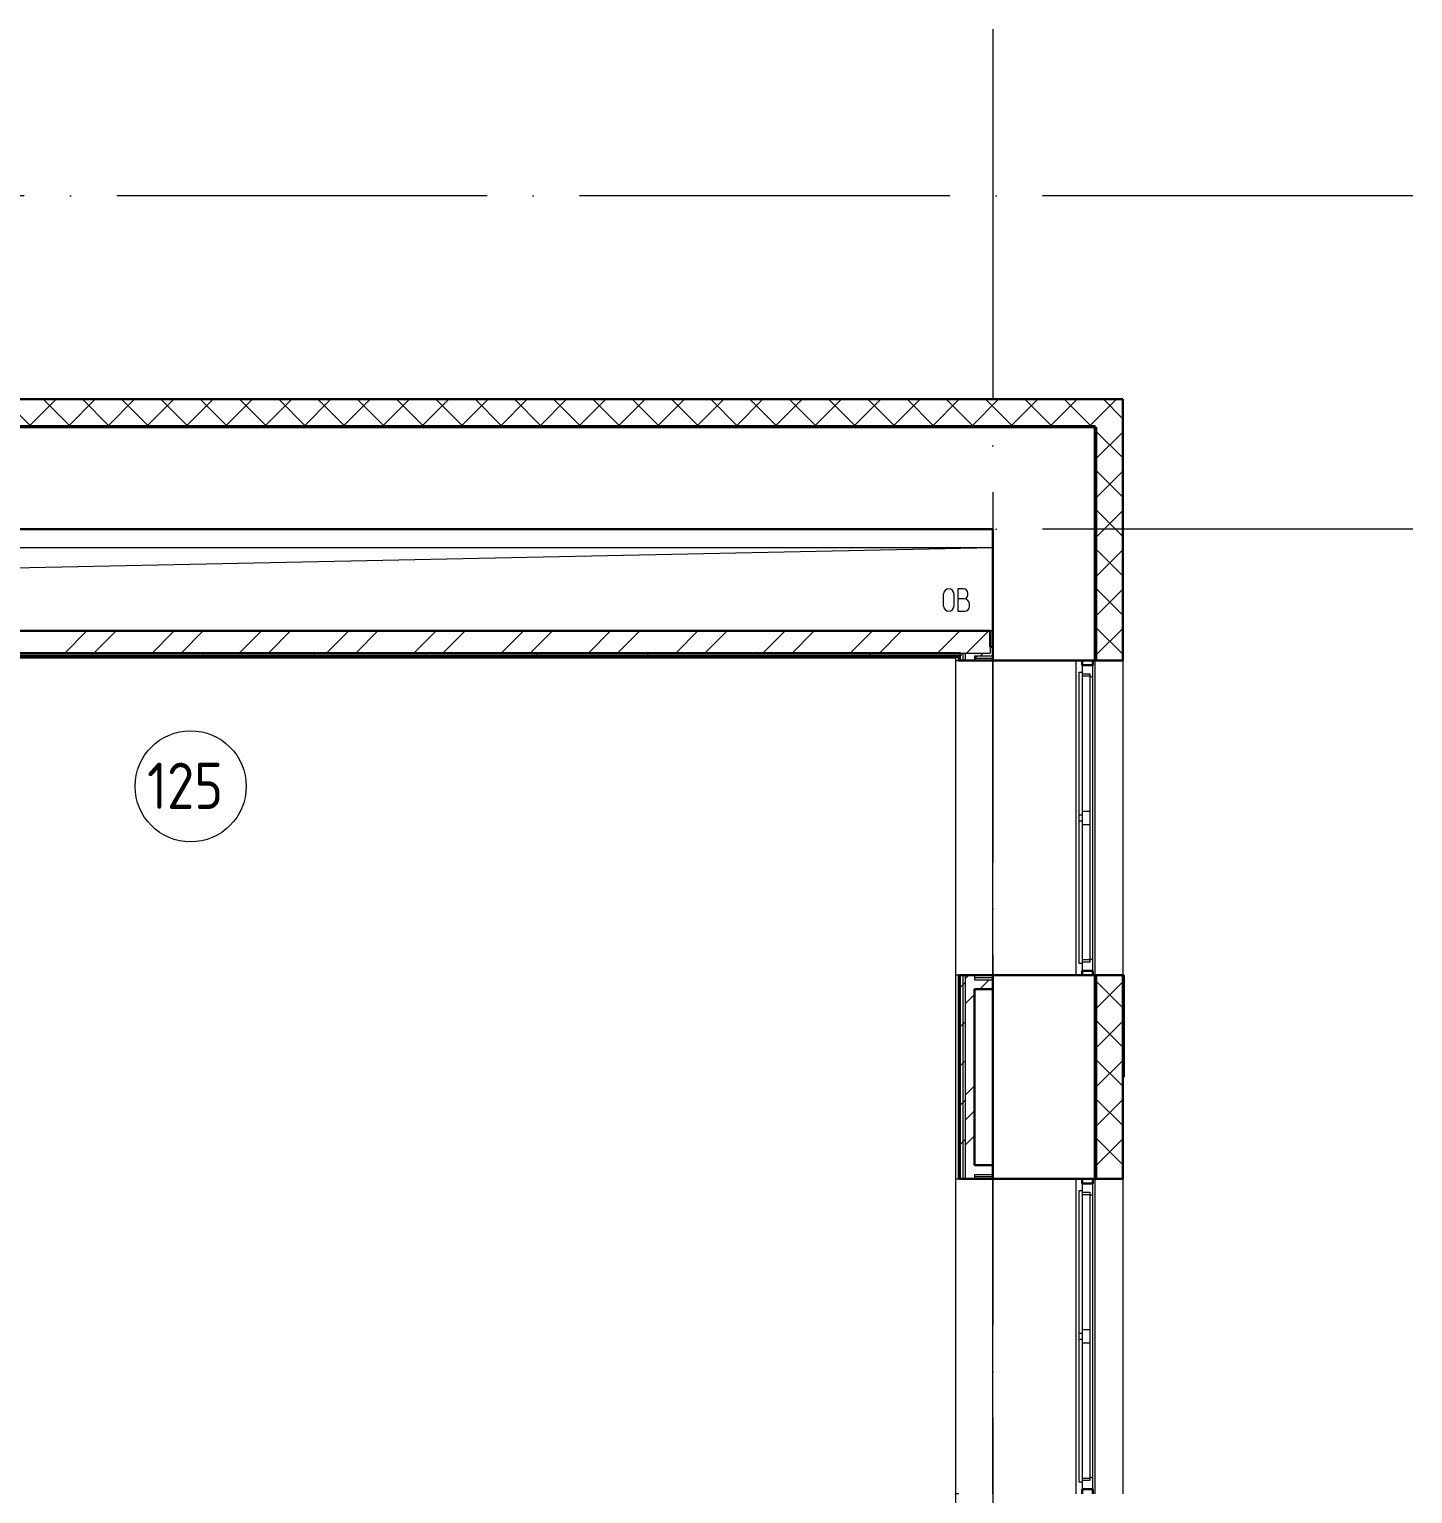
# Model space of a CAD drawing. Header units: millimetres. Extents: x -88595 to 880822, y -1054509 to -148035.
# Drawn here: x 208858 to 216331, y -273262 to -265352 of the extents above; entities that cross this region are included whole.
import ezdxf

# ---------------------------------------------------------------- set-up
doc = ezdxf.new("R2010")
doc.units = ezdxf.units.MM
doc.linetypes.add('ADSK_Линия сетки', pattern=[25, 20, -2.5, 0, -2.5])
for name, color, linetype, lineweight in [('_ Окна', 7, 'Continuous', 30), ('Марки помещений', 7, 'Continuous', 20), ('Оборудование', 7, 'Continuous', 18), ('Ограждение', 7, 'Continuous', 9), ('Окна', 7, 'Continuous', 9), ('Оси', 7, 'Continuous', 9), ('Стены внутренние', 7, 'Continuous', 18), ('Стены наружные', 7, 'Continuous', 18), ('Стены штриховка', 7, 'Continuous', 9)]:
    doc.layers.add(name, color=color, linetype=linetype, lineweight=lineweight)
doc.styles.add('GOST Common_3', font='GOST_Common.ttf', dxfattribs={"width": 0.9, "height": 2.5})

# ---------------------------------------------------------------- blocks, each defined once
blk = doc.blocks.new('1 этаж')
at = {"lineweight": 18}
for p, q in [((244187.7, 660162.6), (250192.7, 660162.6)), ((244269.5, 660040.6), (250192.7, 660162.6)), ((250032.9, 659939.8), (250002.9, 659939.8)), ((250002.9, 659939.8), (250002.9, 659819.8)), ((249925.3, 659848.5), (249925.3, 659911.1)), ((249982.7, 659848.5), (249982.7, 659911.1)), ((250036.2, 659886.5), (250002.9, 659886.5)), ((250056.2, 659906.5), (250056.2, 659916.5)), ((250066.2, 659846.5), (250066.2, 659856.5)), ((250002.9, 659819.8), (250039.6, 659819.8))]:
    blk.add_line(p, q, dxfattribs=at)
for centre, radius, start, end in [((249954, 659911.1), 28.7, 0, 180), ((250032.9, 659916.5), 23.3, 0, 90), ((250036.2, 659906.5), 20, 270, 0), ((250036.2, 659856.5), 30, 0, 90), ((249954, 659848.5), 28.7, 180, 0), ((250039.6, 659846.5), 26.7, 270, 0)]:
    blk.add_arc(centre, radius, start, end, dxfattribs=at)
at = {"layer": '_ Окна'}
for p, q in [((250674.7, 659552.6), (250674.7, 659527.6)), ((250732.7, 659527.6), (250732.7, 659552.6)), ((250674.7, 659527.6), (250732.7, 659527.6)), ((250674.7, 657877.6), (250674.7, 657852.6)), ((250732.7, 657877.6), (250674.7, 657877.6)), ((250732.7, 657852.6), (250732.7, 657877.6)), ((250674.7, 656752.6), (250674.7, 656727.6)), ((250674.7, 656727.6), (250732.7, 656727.6)), ((250732.7, 656727.6), (250732.7, 656752.6)), ((250674.7, 655077.6), (250674.7, 655052.6)), ((250732.7, 655077.6), (250674.7, 655077.6)), ((250732.7, 655052.6), (250732.7, 655077.6))]:
    blk.add_line(p, q, dxfattribs=at)
at = {"layer": '_ Окна', "lineweight": 18}
for p, q in [((250732.7, 659527.6), (250674.7, 659527.6)), ((250674.7, 659527.6), (250674.7, 659489.6)), ((250674.7, 659481.6), (250715.7, 659481.6)), ((250715.7, 659481.6), (250715.7, 659469.6)), ((250715.7, 659463.6), (250732.7, 659468.2)), ((250732.7, 659468.2), (250732.7, 659527.6)), ((250715.7, 657923.6), (250674.7, 657923.6)), ((250674.7, 657915.6), (250674.7, 657877.6)), ((250674.7, 657877.6), (250732.7, 657877.6)), ((250732.7, 657937), (250715.7, 657941.6)), ((250715.7, 657935.6), (250715.7, 657923.6)), ((250732.7, 657877.6), (250732.7, 657937)), ((250732.7, 656727.6), (250674.7, 656727.6)), ((250674.7, 656727.6), (250674.7, 656689.6)), ((250732.7, 656668.2), (250732.7, 656727.6)), ((250674.7, 656681.6), (250715.7, 656681.6)), ((250715.7, 656681.6), (250715.7, 656669.6)), ((250715.7, 656663.6), (250732.7, 656668.2)), ((250715.7, 655123.6), (250674.7, 655123.6)), ((250674.7, 655115.6), (250674.7, 655077.6)), ((250732.7, 655137), (250715.7, 655141.6)), ((250715.7, 655135.6), (250715.7, 655123.6)), ((250732.7, 655077.6), (250732.7, 655137)), ((250674.7, 655077.6), (250732.7, 655077.6))]:
    blk.add_line(p, q, dxfattribs=at)
at = {"layer": 'Марки помещений'}
blk.add_circle((245858.8, 658873.6), 300, dxfattribs=at)
at = {"layer": 'Ограждение'}
for p, q in [((244212.7, 659567.6), (249992.7, 659567.6)), ((249992.7, 651877.6), (249992.7, 659572.6)), ((249992.7, 659552.6), (250007.7, 659552.6)), ((249992.7, 657852.6), (249992.7, 659552.6)), ((250192.7, 657852.6), (250192.7, 659552.6)), ((250642.7, 657852.6), (250642.7, 659552.6)), ((250007.7, 657852.6), (249992.7, 657852.6)), ((249992.7, 656752.6), (250007.7, 656752.6)), ((249992.7, 655052.6), (249992.7, 656752.6)), ((250192.7, 655052.6), (250192.7, 656752.6)), ((250642.7, 655052.6), (250642.7, 656752.6)), ((250007.7, 655052.6), (249992.7, 655052.6))]:
    blk.add_line(p, q, dxfattribs=at)
at = {"layer": 'Окна'}
for p, q in [((250657.7, 659489.6), (250674.7, 659489.6)), ((250657.7, 658717.6), (250657.7, 659489.6)), ((250674.7, 659489.6), (250674.7, 658717.6)), ((250674.7, 659469.6), (250715.7, 659469.6)), ((250715.7, 659469.6), (250715.7, 658737.6)), ((250732.7, 657937), (250732.7, 659468.2)), ((250657.7, 658687.6), (250657.7, 658717.6)), ((250674.7, 658717.6), (250657.7, 658717.6)), ((250657.7, 658687.6), (250674.7, 658687.6)), ((250657.7, 657915.6), (250657.7, 658687.6)), ((250715.7, 658737.6), (250674.7, 658737.6)), ((250674.7, 658717.6), (250674.7, 658687.6)), ((250674.7, 658687.6), (250674.7, 657915.6)), ((250674.7, 658667.6), (250715.7, 658667.6)), ((250715.7, 658737.6), (250715.7, 658667.6)), ((250715.7, 658667.6), (250715.7, 657935.6)), ((250674.7, 657915.6), (250657.7, 657915.6)), ((250715.7, 657935.6), (250674.7, 657935.6)), ((250657.7, 656689.6), (250674.7, 656689.6)), ((250657.7, 655917.6), (250657.7, 656689.6)), ((250674.7, 656689.6), (250674.7, 655917.6)), ((250674.7, 656669.6), (250715.7, 656669.6)), ((250715.7, 656669.6), (250715.7, 655937.6)), ((250732.7, 655137), (250732.7, 656668.2)), ((250657.7, 655887.6), (250657.7, 655917.6)), ((250674.7, 655917.6), (250657.7, 655917.6)), ((250715.7, 655937.6), (250674.7, 655937.6)), ((250674.7, 655917.6), (250674.7, 655887.6)), ((250715.7, 655937.6), (250715.7, 655867.6)), ((250657.7, 655887.6), (250674.7, 655887.6)), ((250657.7, 655115.6), (250657.7, 655887.6)), ((250674.7, 655887.6), (250674.7, 655115.6)), ((250674.7, 655867.6), (250715.7, 655867.6)), ((250715.7, 655867.6), (250715.7, 655135.6)), ((250674.7, 655115.6), (250657.7, 655115.6)), ((250715.7, 655135.6), (250674.7, 655135.6))]:
    blk.add_line(p, q, dxfattribs=at)
at = {"layer": 'Оси', "linetype": 'ADSK_Линия сетки', "ltscale": 100}
for p, q in [((250192.7, 662962.6), (250192.7, 631836.5)), ((252460, 662062.6), (175520.4, 662062.6)), ((252460, 660262.6), (175520.4, 660262.6))]:
    blk.add_line(p, q, dxfattribs=at)
at = {"layer": 'Стены внутренние', "lineweight": 30}
for p, q in [((250894.7, 660964.6), (243542.7, 660964.6)), ((250894.7, 659552.6), (250894.7, 660964.6)), ((250742.7, 660812.6), (243542.7, 660812.6)), ((250742.7, 659552.6), (250742.7, 660812.6)), ((250192.7, 660262.6), (243797.7, 660262.6)), ((250192.7, 660262.6), (250192.7, 659627.6)), ((250192.7, 659552.6), (250742.7, 659552.6)), ((250752.7, 659552.6), (250894.7, 659552.6)), ((250742.7, 657852.6), (250192.7, 657852.6)), ((250742.7, 656752.6), (250742.7, 657852.6)), ((250894.7, 657852.6), (250752.7, 657852.6)), ((250894.7, 656752.6), (250894.7, 657852.6)), ((250192.7, 657777.6), (250192.7, 656827.6)), ((250192.7, 656752.6), (250742.7, 656752.6)), ((250752.7, 656752.6), (250894.7, 656752.6))]:
    blk.add_line(p, q, dxfattribs=at)
at = {"layer": 'Стены внутренние', "linetype": 'Continuous', "lineweight": 9}
for p, q in [((244991.5, 660822.6), (244851.5, 660962.6)), ((244990.1, 660822.6), (245130.1, 660962.6)), ((245203.6, 660822.6), (245063.6, 660962.6)), ((245202.2, 660822.6), (245342.2, 660962.6)), ((245415.7, 660822.6), (245275.7, 660962.6)), ((245277.6, 660964.6), (245276.5, 660962.6)), ((245360.7, 660962.6), (245359.5, 660964.6)), ((245414.3, 660822.6), (245554.3, 660962.6)), ((245627.9, 660822.6), (245487.9, 660962.6)), ((245626.5, 660822.6), (245766.5, 660962.6)), ((245840, 660822.6), (245700, 660962.6)), ((245838.6, 660822.6), (245978.6, 660962.6)), ((246052.1, 660822.6), (245912.1, 660962.6)), ((246050.7, 660822.6), (246190.7, 660962.6)), ((246264.3, 660822.6), (246124.3, 660962.6)), ((246181.9, 660962.6), (246180.7, 660964.6)), ((246262.9, 660822.6), (246402.9, 660962.6)), ((246476.4, 660822.6), (246336.4, 660962.6)), ((246475, 660822.6), (246615, 660962.6)), ((246688.5, 660822.6), (246548.5, 660962.6)), ((246685.4, 660964.6), (246684.3, 660962.6)), ((246687.1, 660822.6), (246827.1, 660962.6)), ((246900.7, 660822.6), (246760.7, 660962.6)), ((246768.5, 660962.6), (246767.3, 660964.6)), ((246899.3, 660822.6), (247039.3, 660962.6)), ((247112.8, 660822.6), (246972.8, 660962.6)), ((247111.4, 660822.6), (247251.4, 660962.6)), ((247324.9, 660822.6), (247184.9, 660962.6)), ((247323.5, 660822.6), (247463.5, 660962.6)), ((247537.1, 660822.6), (247397.1, 660962.6)), ((247535.7, 660822.6), (247675.7, 660962.6)), ((247749.2, 660822.6), (247609.2, 660962.6)), ((247747.8, 660822.6), (247887.8, 660962.6)), ((247961.3, 660822.6), (247821.3, 660962.6)), ((247959.9, 660822.6), (248099.9, 660962.6)), ((248173.5, 660822.6), (248033.5, 660962.6)), ((248093.2, 660964.6), (248092.1, 660962.6)), ((248172.1, 660822.6), (248312.1, 660962.6)), ((248385.6, 660822.6), (248245.6, 660962.6)), ((248384.2, 660822.6), (248524.2, 660962.6)), ((248597.7, 660822.6), (248457.7, 660962.6)), ((248596.3, 660822.6), (248736.3, 660962.6)), ((248809.8, 660822.6), (248669.8, 660962.6)), ((248808.5, 660822.6), (248948.5, 660962.6)), ((249022, 660822.6), (248882, 660962.6)), ((249020.6, 660822.6), (249160.6, 660962.6)), ((249234.1, 660822.6), (249094.1, 660962.6)), ((249232.7, 660822.6), (249372.7, 660962.6)), ((249446.2, 660822.6), (249306.2, 660962.6)), ((249444.9, 660822.6), (249584.9, 660962.6)), ((249658.4, 660822.6), (249518.4, 660962.6)), ((249584.1, 660962.6), (249583, 660964.6)), ((249657, 660822.6), (249797, 660962.6)), ((249870.5, 660822.6), (249730.5, 660962.6)), ((249869.1, 660822.6), (250009.1, 660962.6)), ((250082.6, 660822.6), (249942.6, 660962.6)), ((250081.3, 660822.6), (250221.3, 660962.6)), ((250294.8, 660822.6), (250154.8, 660962.6)), ((250293.4, 660822.6), (250433.4, 660962.6)), ((250506.9, 660822.6), (250366.9, 660962.6)), ((250505.5, 660822.6), (250645.5, 660962.6)), ((250719, 660822.6), (250579, 660962.6)), ((250640, 660962.6), (250638.8, 660964.6)), ((250742.7, 660847.7), (250857.6, 660962.6)), ((250790.5, 660962.8), (250790.4, 660962.6)), ((250892.7, 660861.1), (250791.2, 660962.6)), ((250717.6, 660822.6), (250742.7, 660847.7)), ((250892.7, 660648.9), (250752.7, 660788.9)), ((250752.7, 660645.5), (250892.7, 660785.5)), ((250892.7, 660723.9), (250894.7, 660723.9)), ((250892.7, 660436.8), (250752.7, 660576.8)), ((250752.7, 660433.4), (250892.7, 660573.4)), ((250892.7, 660224.7), (250752.7, 660364.7)), ((250752.7, 660221.3), (250892.7, 660361.3)), ((250892.7, 660317.5), (250894.7, 660317.5)), ((250892.7, 660012.5), (250752.7, 660152.5)), ((250752.7, 660009.1), (250892.7, 660149.1)), ((250892.7, 659800.4), (250752.7, 659940.4)), ((250752.7, 659797), (250892.7, 659937)), ((250892.7, 659911.1), (250894.7, 659911.1)), ((250892.7, 659588.3), (250752.7, 659728.3)), ((250752.7, 659584.9), (250892.7, 659724.9)), ((250892.7, 659606.3), (250894.7, 659606.3)), ((250892.7, 657679.1), (250752.7, 657819.1)), ((250752.7, 657675.7), (250892.7, 657815.7)), ((250871.9, 657852.6), (250870.7, 657850.6)), ((250892.7, 657675.9), (250894.7, 657675.9)), ((250892.7, 657466.9), (250752.7, 657606.9)), ((250752.7, 657463.6), (250892.7, 657603.6)), ((250894.7, 657473.4), (250892.7, 657476.8)), ((250892.7, 657254.8), (250752.7, 657394.8)), ((250752.7, 657251.4), (250892.7, 657391.4)), ((250892.7, 657371.1), (250894.7, 657371.1)), ((250892.7, 657042.7), (250752.7, 657182.7)), ((250752.7, 657039.3), (250892.7, 657179.3)), ((250892.7, 656830.6), (250752.7, 656970.6)), ((250752.7, 656827.2), (250892.7, 656967.2)), ((250892.7, 656964.7), (250894.7, 656964.7)), ((250758.5, 656752.6), (250752.7, 656758.4)), ((250841.6, 656752.6), (250840.4, 656754.6)), ((250892.3, 656754.6), (250892.7, 656755))]:
    blk.add_line(p, q, dxfattribs=at)
at = {"layer": 'Стены внутренние'}
for p, q in [((250742.7, 659552.6), (250742.7, 657852.6)), ((250894.7, 659552.6), (250894.7, 657852.6)), ((250742.7, 656752.6), (250742.7, 655052.6)), ((250894.7, 656752.6), (250894.7, 655052.6))]:
    blk.add_line(p, q, dxfattribs=at)
at = {"layer": 'Стены наружные', "linetype": 'Continuous', "lineweight": 9}
for p, q in [((250752.7, 660802.3), (250742.7, 660802.3)), ((250752.7, 660702.3), (250742.7, 660702.3)), ((250752.7, 660602.3), (250742.7, 660602.3)), ((250752.7, 660502.3), (250742.7, 660502.3)), ((250752.7, 660402.3), (250742.7, 660402.3)), ((250752.7, 660302.3), (250742.7, 660302.3)), ((250752.7, 660202.3), (250742.7, 660202.3)), ((250752.7, 660102.3), (250742.7, 660102.3)), ((250752.7, 660002.3), (250742.7, 660002.3)), ((250752.7, 659902.3), (250742.7, 659902.3)), ((250752.7, 659802.3), (250742.7, 659802.3)), ((245178.7, 659592.6), (245298.7, 659712.6)), ((245335.9, 659592.6), (245455.9, 659712.6)), ((245650.2, 659592.6), (245770.2, 659712.6)), ((245807.3, 659592.6), (245927.3, 659712.6)), ((246121.6, 659592.6), (246241.6, 659712.6)), ((246278.8, 659592.6), (246398.8, 659712.6)), ((246593.1, 659592.6), (246713.1, 659712.6)), ((246750.3, 659592.6), (246870.3, 659712.6)), ((247064.6, 659592.6), (247184.6, 659712.6)), ((247221.7, 659592.6), (247341.7, 659712.6)), ((247536, 659592.6), (247656, 659712.6)), ((247693.2, 659592.6), (247813.2, 659712.6)), ((248007.5, 659592.6), (248127.5, 659712.6)), ((248164.7, 659592.6), (248284.7, 659712.6)), ((248479, 659592.6), (248599, 659712.6)), ((248636.1, 659592.6), (248756.1, 659712.6)), ((248950.4, 659592.6), (249070.4, 659712.6)), ((249107.6, 659592.6), (249227.6, 659712.6)), ((249421.9, 659592.6), (249541.9, 659712.6)), ((249579, 659592.6), (249699, 659712.6)), ((249893.4, 659592.6), (250013.4, 659712.6)), ((250050.5, 659592.6), (250170.5, 659712.6)), ((250752.7, 659702.3), (250742.7, 659702.3)), ((245012.9, 659572.6), (245017.9, 659577.6)), ((245083.6, 659572.6), (245088.6, 659577.6)), ((245154.3, 659572.6), (245159.3, 659577.6)), ((245225, 659572.6), (245230, 659577.6)), ((245295.7, 659572.6), (245300.7, 659577.6)), ((245328.7, 659577.6), (245328.7, 659592.6)), ((245366.4, 659572.6), (245371.4, 659577.6)), ((245437.1, 659572.6), (245442.1, 659577.6)), ((245507.8, 659572.6), (245512.8, 659577.6)), ((245578.6, 659572.6), (245583.6, 659577.6)), ((245649.3, 659572.6), (245654.3, 659577.6)), ((245720, 659572.6), (245725, 659577.6)), ((245790.7, 659572.6), (245795.7, 659577.6)), ((245861.4, 659572.6), (245866.4, 659577.6)), ((245928.7, 659577.6), (245928.7, 659592.6)), ((245932.1, 659572.6), (245937.1, 659577.6)), ((246002.8, 659572.6), (246007.8, 659577.6)), ((246073.5, 659572.6), (246078.5, 659577.6)), ((246144.2, 659572.6), (246149.2, 659577.6)), ((246215, 659572.6), (246220, 659577.6)), ((246285.7, 659572.6), (246290.7, 659577.6)), ((246356.4, 659572.6), (246361.4, 659577.6)), ((246427.1, 659572.6), (246432.1, 659577.6)), ((246497.8, 659572.6), (246502.8, 659577.6)), ((246528.7, 659577.6), (246528.7, 659592.6)), ((246568.5, 659572.6), (246573.5, 659577.6)), ((246639.2, 659572.6), (246644.2, 659577.6)), ((246709.9, 659572.6), (246714.9, 659577.6)), ((246780.6, 659572.6), (246785.6, 659577.6)), ((246851.4, 659572.6), (246856.4, 659577.6)), ((246922.1, 659572.6), (246927.1, 659577.6)), ((246992.8, 659572.6), (246997.8, 659577.6)), ((247063.5, 659572.6), (247068.5, 659577.6)), ((247128.7, 659577.6), (247128.7, 659592.6)), ((247134.2, 659572.6), (247139.2, 659577.6)), ((247204.9, 659572.6), (247209.9, 659577.6)), ((247275.6, 659572.6), (247280.6, 659577.6)), ((247346.3, 659572.6), (247351.3, 659577.6)), ((247417, 659572.6), (247422, 659577.6)), ((247487.7, 659572.6), (247492.7, 659577.6)), ((247558.5, 659572.6), (247563.5, 659577.6)), ((247629.2, 659572.6), (247634.2, 659577.6)), ((247699.9, 659572.6), (247704.9, 659577.6)), ((247728.7, 659577.6), (247728.7, 659592.6)), ((247770.6, 659572.6), (247775.6, 659577.6)), ((247841.3, 659572.6), (247846.3, 659577.6)), ((247912, 659572.6), (247917, 659577.6)), ((247982.7, 659572.6), (247987.7, 659577.6)), ((248053.4, 659572.6), (248058.4, 659577.6)), ((248124.1, 659572.6), (248129.1, 659577.6)), ((248194.9, 659572.6), (248199.9, 659577.6)), ((248265.6, 659572.6), (248270.6, 659577.6)), ((248328.7, 659577.6), (248328.7, 659592.6)), ((248336.3, 659572.6), (248341.3, 659577.6)), ((248407, 659572.6), (248412, 659577.6)), ((248477.7, 659572.6), (248482.7, 659577.6)), ((248548.4, 659572.6), (248553.4, 659577.6)), ((248619.1, 659572.6), (248624.1, 659577.6)), ((248689.8, 659572.6), (248694.8, 659577.6)), ((248760.5, 659572.6), (248765.5, 659577.6)), ((248831.3, 659572.6), (248836.3, 659577.6)), ((248902, 659572.6), (248907, 659577.6)), ((248928.7, 659577.6), (248928.7, 659592.6)), ((248972.7, 659572.6), (248977.7, 659577.6)), ((249043.4, 659572.6), (249048.4, 659577.6)), ((249114.1, 659572.6), (249119.1, 659577.6)), ((249184.8, 659572.6), (249189.8, 659577.6)), ((249255.5, 659572.6), (249260.5, 659577.6)), ((249326.2, 659572.6), (249331.2, 659577.6)), ((249396.9, 659572.6), (249401.9, 659577.6)), ((249467.6, 659572.6), (249472.6, 659577.6)), ((249528.7, 659577.6), (249528.7, 659592.6)), ((249538.4, 659572.6), (249543.4, 659577.6)), ((249609.1, 659572.6), (249614.1, 659577.6)), ((249679.8, 659572.6), (249684.8, 659577.6)), ((249750.5, 659572.6), (249755.5, 659577.6)), ((249821.2, 659572.6), (249826.2, 659577.6)), ((249891.9, 659572.6), (249896.9, 659577.6)), ((249962.6, 659572.6), (249967.6, 659577.6)), ((250092.7, 659561.3), (250096.5, 659565.1)), ((250096.5, 659565.1), (250109, 659577.6)), ((250125.1, 659577.6), (250140.1, 659592.6)), ((250752.7, 659602.3), (250742.7, 659602.3)), ((250007.7, 657849.9), (250010.4, 657852.6)), ((250017.7, 657789.2), (250030.2, 657801.7)), ((250030.2, 657801.7), (250042.7, 657814.2)), ((250042.7, 657833.7), (250061.7, 657852.6)), ((250121.6, 657777.6), (250171.6, 657827.6)), ((250752.7, 657802.3), (250742.7, 657802.3)), ((250007.7, 657779.2), (250012.7, 657784.2)), ((250012.7, 657784.2), (250017.7, 657789.2)), ((250042.7, 657698.7), (250092.7, 657748.7)), ((250007.7, 657708.5), (250012.7, 657713.5)), ((250007.7, 657637.8), (250012.7, 657642.8)), ((250752.7, 657702.3), (250742.7, 657702.3)), ((250894.7, 657675.9), (250899.7, 657675.9)), ((250899.7, 657697.6), (250897.9, 657694.5)), ((250007.7, 657567.1), (250012.7, 657572.1)), ((250017.7, 657577.1), (250030.2, 657589.6)), ((250030.2, 657589.6), (250042.7, 657602.1)), ((250752.7, 657602.3), (250742.7, 657602.3)), ((250007.7, 657496.4), (250012.7, 657501.4)), ((250752.7, 657502.3), (250742.7, 657502.3)), ((250007.7, 657425.7), (250012.7, 657430.7)), ((250752.7, 657402.3), (250742.7, 657402.3)), ((250899.7, 657464.8), (250894.7, 657473.4)), ((250007.7, 657355), (250012.7, 657360)), ((250012.7, 657360), (250017.7, 657365)), ((250017.7, 657365), (250030.2, 657377.5)), ((250030.2, 657377.5), (250042.7, 657390)), ((250894.7, 657371.1), (250899.7, 657371.1)), ((250007.7, 657284.2), (250012.7, 657289.2)), ((250042.7, 657205.3), (250092.7, 657255.3)), ((250752.7, 657302.3), (250742.7, 657302.3)), ((250007.7, 657213.5), (250012.7, 657218.5)), ((250017.7, 657152.8), (250030.2, 657165.3)), ((250030.2, 657165.3), (250042.7, 657177.8)), ((250752.7, 657202.3), (250742.7, 657202.3)), ((250007.7, 657142.8), (250012.7, 657147.8)), ((250042.7, 657070.3), (250092.7, 657120.3)), ((250752.7, 657102.3), (250742.7, 657102.3)), ((250007.7, 657072.1), (250012.7, 657077.1)), ((250007.7, 657001.4), (250012.7, 657006.4)), ((250007.7, 656930.7), (250012.7, 656935.7)), ((250012.7, 656935.7), (250017.7, 656940.7)), ((250017.7, 656940.7), (250030.2, 656953.2)), ((250030.2, 656953.2), (250042.7, 656965.7)), ((250042.7, 656935.4), (250092.7, 656985.4)), ((250752.7, 657002.3), (250742.7, 657002.3)), ((250007.7, 656860), (250012.7, 656865)), ((250752.7, 656902.3), (250742.7, 656902.3)), ((250007.7, 656789.3), (250012.7, 656794.3)), ((250752.7, 656802.3), (250742.7, 656802.3)), ((250041.8, 656752.6), (250042.7, 656753.6))]:
    blk.add_line(p, q, dxfattribs=at)
at = {"layer": 'Стены наружные', "lineweight": 30}
for p, q in [((250177.7, 659712.6), (244187.7, 659712.6)), ((250177.7, 659627.6), (250177.7, 659712.6)), ((250192.7, 659627.6), (250177.7, 659627.6)), ((250192.7, 659552.6), (250192.7, 659627.6)), ((250017.7, 659592.6), (244187.7, 659592.6)), ((244202.7, 659577.6), (250012.7, 659577.6)), ((244207.7, 659572.6), (250007.7, 659572.6)), ((250007.7, 659572.6), (250007.7, 659552.6)), ((250007.7, 659552.6), (250192.7, 659552.6)), ((250012.7, 659577.6), (250012.7, 659572.6)), ((250017.7, 659577.6), (250017.7, 659592.6)), ((250742.7, 659552.6), (250752.7, 659552.6)), ((250192.7, 657852.6), (250007.7, 657852.6)), ((250007.7, 657852.6), (250007.7, 656752.6)), ((250192.7, 657777.6), (250192.7, 657852.6)), ((250752.7, 657852.6), (250742.7, 657852.6)), ((250899.7, 657852.6), (250894.7, 657852.6)), ((250899.7, 657302.6), (250899.7, 657852.6)), ((250092.7, 656827.6), (250092.7, 657777.6)), ((250092.7, 657777.6), (250192.7, 657777.6)), ((250894.7, 657302.6), (250899.7, 657302.6)), ((250192.7, 656827.6), (250092.7, 656827.6)), ((250192.7, 656752.6), (250192.7, 656827.6)), ((250007.7, 656752.6), (250192.7, 656752.6)), ((250742.7, 656752.6), (250752.7, 656752.6))]:
    blk.add_line(p, q, dxfattribs=at)
at = {"layer": 'Стены наружные'}
blk.add_line((250192.7, 659712.6), (250177.7, 659712.6), dxfattribs=at)
at = {"layer": 'Стены штриховка'}
for p, q in [((250894.7, 660962.6), (243544.7, 660962.6)), ((250892.7, 659554.6), (250892.7, 660964.6)), ((243542.7, 660822.6), (250742.7, 660822.6)), ((250742.7, 660822.6), (250742.7, 660812.6)), ((250742.7, 660812.6), (250752.7, 660812.6)), ((250752.7, 660812.6), (250752.7, 659552.6)), ((250177.7, 659627.6), (250177.7, 659592.6)), ((250017.7, 659577.6), (250012.7, 659577.6)), ((250012.7, 659572.6), (250012.7, 659552.6)), ((250017.7, 659592.6), (250177.7, 659592.6)), ((250017.7, 659552.6), (250017.7, 659577.6)), ((250030.2, 659592.6), (250030.2, 659552.6)), ((250042.7, 659592.6), (250042.7, 659552.6)), ((250092.7, 659577.6), (250192.7, 659577.6)), ((250092.7, 659577.6), (250092.7, 659552.6)), ((250092.7, 659565.1), (250192.7, 659565.1)), ((250818.7, 659554.6), (250818.7, 659552.6)), ((250818.7, 659554.6), (250892.7, 659554.6)), ((250012.7, 657852.6), (250012.7, 656752.6)), ((250017.7, 656752.6), (250017.7, 657852.6)), ((250030.2, 657852.6), (250030.2, 656752.6)), ((250042.7, 657852.6), (250042.7, 656752.6)), ((250092.7, 657852.6), (250092.7, 657827.6)), ((250092.7, 657840.1), (250192.7, 657840.1)), ((250092.7, 657827.6), (250192.7, 657827.6)), ((250752.7, 657852.6), (250752.7, 656752.6)), ((250818.7, 657852.6), (250818.7, 657850.6)), ((250892.7, 657850.6), (250818.7, 657850.6)), ((250892.7, 656754.6), (250892.7, 657850.6)), ((250092.7, 656777.6), (250192.7, 656777.6)), ((250092.7, 656777.6), (250092.7, 656752.6)), ((250092.7, 656765.1), (250192.7, 656765.1)), ((250818.7, 656754.6), (250818.7, 656752.6)), ((250818.7, 656754.6), (250892.7, 656754.6))]:
    blk.add_line(p, q, dxfattribs=at)
at = {"layer": 'Марки помещений', "style": 'GOST Common_3', "width": 0.9}
blk.add_text('125', height=250, dxfattribs=at).set_placement((245623.9, 658751.3))

msp = doc.modelspace()

# ---------------------------------------------------------------- block references
at = {"layer": 'Оборудование', "color": 5, "true_color": 0x0000ff}
msp.add_blockref('1 этаж', (-36129.5, -928314.5), dxfattribs=at)

doc.saveas('drawing.dxf')
